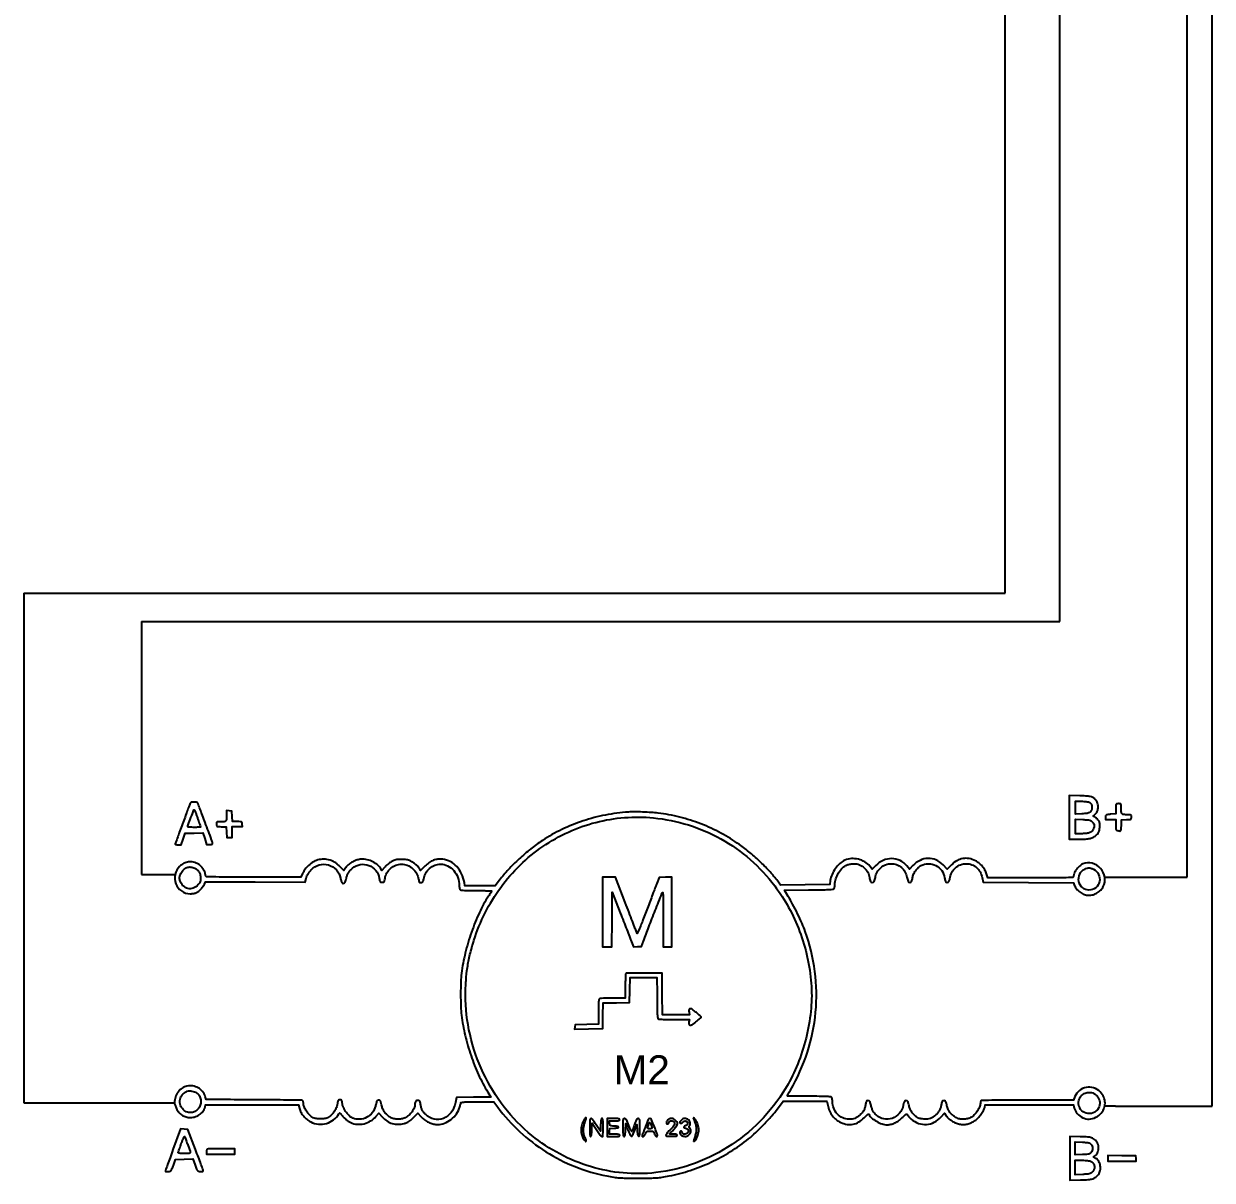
# Model space of a CAD drawing. Header units: millimetres. Extents: x 357084 to 357504, y 509210 to 509507.
# Drawn here: x 357251.7 to 357313.4, y 509368.6 to 509428.6 of the extents above; entities that cross this region are included whole.
import ezdxf

# ---------------------------------------------------------------- set-up
doc = ezdxf.new("R2010")
doc.units = ezdxf.units.MM
doc.styles.get("Standard").update_dxf_attribs({"font": 'arial.ttf'})

msp = doc.modelspace()

# ---------------------------------------------------------------- linework, layer by layer
at = {"color": 30}
for p, q in [((357305.522, 509397.574), (357305.522, 509456.008)), ((357302.679, 509399.051), (357302.679, 509450.326)), ((357312.128, 509384.297), (357312.128, 509443.973)), ((357313.433, 509372.42), (357313.433, 509437.696)), ((357251.708, 509399.051), (357251.708, 509372.59)), ((357251.708, 509399.051), (357302.679, 509399.051)), ((357257.828, 509397.574), (357257.828, 509384.442)), ((357257.828, 509397.574), (357305.522, 509397.574)), ((357257.828, 509384.442), (357259.568, 509384.442)), ((357307.852, 509384.297), (357312.128, 509384.297)), ((357251.708, 509372.59), (357259.538, 509372.59)), ((357308.403, 509372.42), (357313.433, 509372.42))]:
    msp.add_line(p, q, dxfattribs=at)
msp.add_line((357308.403, 509372.42), (357307.848, 509372.42))
for points in [[(357305.994, 509387.404), (357305.994, 509386.271), (357306.477, 509386.271, 0.012753), (357306.852, 509386.281, 0.045126), (357307.09, 509386.315, 0.066865), (357307.265, 509386.382, 0.060798), (357307.423, 509386.494, 0.027647), (357307.507, 509386.58, 0.082045), (357307.55, 509386.65, 0.0674), (357307.573, 509386.737, 0.014548), (357307.588, 509386.894, 0.012463), (357307.594, 509387.049, 0.060927), (357307.584, 509387.136, 0.082904), (357307.556, 509387.205, 0.034758), (357307.496, 509387.287, 0.023212), (357307.448, 509387.338, 0.022441), (357307.396, 509387.386, 0.023023), (357307.346, 509387.423, 0.072453), (357307.309, 509387.441, -0.065792), (357307.27, 509387.459, -0.347037), (357307.263, 509387.48, -0.118791), (357307.282, 509387.51, -0.008295), (357307.357, 509387.579, 0.131989), (357307.483, 509387.772, 0.113381), (357307.505, 509388.015, 0.107254), (357307.418, 509388.254, 0.107415), (357307.241, 509388.435, 0.076629), (357307.156, 509388.473, 0.036348), (357307.039, 509388.497, 0.021188), (357306.862, 509388.513, 0.004853), (357306.561, 509388.523), (357305.994, 509388.537)], [(357260.312, 509388.048, -0.008083), (357260.277, 509387.947, -0.00058), (357260.176, 509387.669, -0.000814), (357260.054, 509387.337, -0.000615), (357259.919, 509386.974, 0.001156), (357259.787, 509386.619, 0.001834), (357259.676, 509386.314, 0.000386), (357259.58, 509386.045, 0.086022), (357259.576, 509386.019, 0.309074), (357259.585, 509386.005, 0.037643), (357259.621, 509385.994, 0.034126), (357259.671, 509385.987, 0.021204), (357259.73, 509385.984), (357259.885, 509385.984), (357259.991, 509386.282), (357260.097, 509386.58), (357260.551, 509386.591), (357261.005, 509386.603), (357261.105, 509386.304), (357261.204, 509386.005), (357261.379, 509385.992, 0.129392), (357261.485, 509386.012, 0.349137), (357261.517, 509386.076, 0.036449), (357261.467, 509386.244, 0.000637), (357261.13, 509387.134, -0.000129), (357260.989, 509387.508, -0.000199), (357260.866, 509387.831, -0.00006), (357260.76, 509388.112, -0.006177), (357260.746, 509388.151, 0.199817), (357260.727, 509388.172, 0.048843), (357260.683, 509388.188, 0.039638), (357260.621, 509388.199, 0.02294), (357260.545, 509388.202, 0.018377), (357260.433, 509388.198, 0.12817), (357260.381, 509388.18, 0.14365), (357260.347, 509388.141, 0.025085)], [(357260.74, 509387.347, -0.00121), (357260.797, 509387.183, -0.001911), (357260.846, 509387.042, -0.000439), (357260.888, 509386.918, -0.081599), (357260.89, 509386.905, -0.39558), (357260.883, 509386.898, -0.002739), (357260.793, 509386.893, -0.00829), (357260.687, 509386.889, -0.00498), (357260.561, 509386.888, -0.008794), (357260.435, 509386.89, -0.014575), (357260.329, 509386.897, -0.008233), (357260.244, 509386.906, -0.377419), (357260.233, 509386.919, -0.087656), (357260.251, 509387.02, -0.003039), (357260.391, 509387.399, -0.00133), (357260.542, 509387.795, -0.568288), (357260.565, 509387.8, -0.083341), (357260.579, 509387.776, -0.00189), (357260.627, 509387.655, -0.004192), (357260.681, 509387.511, -0.00282)], [(357307.034, 509388.195, -0.04537), (357307.111, 509388.145, -0.105116), (357307.156, 509388.092, -0.09165), (357307.178, 509388.021, -0.029049), (357307.185, 509387.91, -0.092106), (357307.158, 509387.762, -0.165334), (357307.081, 509387.668, -0.103547), (357306.932, 509387.615, -0.024397), (357306.668, 509387.591), (357306.323, 509387.576), (357306.323, 509387.909), (357306.323, 509388.242), (357306.634, 509388.242, -0.013804), (357306.759, 509388.239, -0.015542), (357306.879, 509388.228, -0.014917), (357306.981, 509388.213, -0.077019)], [(357308.445, 509388.091, 0.160245), (357308.434, 509388.07, 0.011441), (357308.426, 509388.003, 0.015177), (357308.42, 509387.921, 0.010839), (357308.418, 509387.829), (357308.418, 509387.594), (357308.151, 509387.566, 0.007019), (357307.979, 509387.545, 0.093514), (357307.919, 509387.525, 0.210628), (357307.892, 509387.489, 0.058238), (357307.884, 509387.417), (357307.884, 509387.297), (357308.151, 509387.297), (357308.418, 509387.297), (357308.418, 509387.01, 0.006809), (357308.42, 509386.843, 0.060129), (357308.431, 509386.77, 0.173024), (357308.455, 509386.736, 0.155746), (357308.496, 509386.722, -0.025267), (357308.531, 509386.721, -0.016995), (357308.571, 509386.715, -0.017142), (357308.608, 509386.707, -0.032218), (357308.638, 509386.698, 0.260942), (357308.67, 509386.703, 0.164256), (357308.692, 509386.735, 0.049503), (357308.705, 509386.812, 0.006722), (357308.713, 509386.975), (357308.726, 509387.277), (357308.982, 509387.289, 0.006828), (357309.15, 509387.299, 0.101499), (357309.206, 509387.315, 0.225576), (357309.231, 509387.349, 0.051001), (357309.239, 509387.423, 0.039977), (357309.233, 509387.496, 0.221088), (357309.212, 509387.527, 0.125712), (357309.165, 509387.541, 0.0101), (357309.037, 509387.544, -0.019452), (357308.833, 509387.552, -0.170973), (357308.752, 509387.588, -0.183012), (357308.714, 509387.665, -0.022908), (357308.705, 509387.856, 0.006127), (357308.703, 509388.029, 0.098485), (357308.69, 509388.085, 0.238005), (357308.659, 509388.111, 0.054802), (357308.589, 509388.119, 0.021582), (357308.542, 509388.117, 0.025482), (357308.498, 509388.111, 0.025624), (357308.463, 509388.102, 0.12431)], [(357283.113, 509387.685, 0.030817), (357281.914, 509387.527, 0.031724), (357280.755, 509387.223, 0.03214), (357279.659, 509386.78, 0.033605), (357278.645, 509386.206, 0.022488), (357278.041, 509385.767, 0.018352), (357277.434, 509385.247, 0.018554), (357276.877, 509384.692, 0.025211), (357276.419, 509384.149), (357276.193, 509383.852), (357275.406, 509383.852), (357274.619, 509383.852), (357274.59, 509384.026, 0.068198), (357274.449, 509384.477, 0.078184), (357274.197, 509384.851, 0.083349), (357273.858, 509385.112, 0.092991), (357273.465, 509385.235, 0.058808), (357273.22, 509385.235, 0.063228), (357272.988, 509385.177, 0.05971), (357272.767, 509385.06, 0.044326), (357272.555, 509384.882), (357272.318, 509384.645), (357272.265, 509384.745, 0.070927), (357272.197, 509384.838, 0.026368), (357272.077, 509384.948, 0.025345), (357271.931, 509385.057, 0.026837), (357271.777, 509385.148, 0.04632), (357271.694, 509385.182, 0.031759), (357271.595, 509385.206, 0.02616), (357271.474, 509385.22, 0.01446), (357271.326, 509385.225, 0.013757), (357271.147, 509385.222, 0.045684), (357271.032, 509385.206, 0.050805), (357270.927, 509385.17, 0.020085), (357270.792, 509385.1, 0.026087), (357270.696, 509385.039, 0.018478), (357270.595, 509384.962, 0.018715), (357270.504, 509384.88, 0.03709), (357270.439, 509384.808), (357270.312, 509384.644), (357270.234, 509384.764, 0.084092), (357270.043, 509384.969, 0.060287), (357269.773, 509385.129, 0.059437), (357269.468, 509385.222, 0.075455), (357269.174, 509385.23, 0.057037), (357268.964, 509385.179, 0.042251), (357268.748, 509385.078, 0.043131), (357268.558, 509384.946, 0.073299), (357268.429, 509384.803), (357268.326, 509384.647), (357268.091, 509384.882, 0.015865), (357267.96, 509385.004, 0.038066), (357267.854, 509385.084, 0.043742), (357267.746, 509385.14, 0.028), (357267.613, 509385.187, 0.066054), (357267.291, 509385.236, 0.074013), (357266.979, 509385.196, 0.073519), (357266.691, 509385.066, 0.063966), (357266.438, 509384.853, 0.021101), (357266.366, 509384.769, 0.014984), (357266.293, 509384.668, 0.015164), (357266.229, 509384.568, 0.030826), (357266.186, 509384.485), (357266.106, 509384.304), (357263.642, 509384.304, -0.000843), (357262.381, 509384.306, -0.004332), (357261.681, 509384.314, -0.001811), (357261.201, 509384.326, -0.321431), (357261.163, 509384.355, -0.010856), (357261.155, 509384.382, -0.003386), (357261.145, 509384.422, -0.003382), (357261.134, 509384.467, -0.003728), (357261.124, 509384.511, 0.067145), (357261.079, 509384.636, 0.039994), (357260.995, 509384.769, 0.039718), (357260.889, 509384.89, 0.06055), (357260.779, 509384.973, 0.071612), (357260.524, 509385.077, 0.088825), (357260.269, 509385.094, 0.089608), (357260.026, 509385.021, 0.074298), (357259.805, 509384.864, 0.14689), (357259.568, 509384.442, 0.148041), (357259.603, 509383.961, 0.150354), (357259.897, 509383.585, 0.15226), (357260.351, 509383.442, 0.023464), (357260.443, 509383.446, 0.020577), (357260.538, 509383.458, 0.021087), (357260.622, 509383.477, 0.056362), (357260.68, 509383.499, 0.055222), (357260.798, 509383.579, 0.029428), (357260.925, 509383.7, 0.029379), (357261.034, 509383.833, 0.068076), (357261.096, 509383.946), (357261.139, 509384.061), (357263.734, 509384.055), (357266.33, 509384.05), (357266.377, 509384.236, -0.022631), (357266.416, 509384.363, -0.047786), (357266.459, 509384.457, -0.039257), (357266.525, 509384.551, -0.011065), (357266.641, 509384.687, -0.142671), (357267.048, 509384.94, -0.1394), (357267.531, 509384.938, -0.138447), (357267.943, 509384.682, -0.140113), (357268.158, 509384.249, 0.016953), (357268.176, 509384.169, 0.019405), (357268.198, 509384.095, 0.018908), (357268.221, 509384.033, 0.095827), (357268.242, 509384.003, 0.217738), (357268.303, 509383.98, 0.176008), (357268.367, 509384.009, 0.103732), (357268.423, 509384.092, 0.054854), (357268.458, 509384.212, -0.037938), (357268.499, 509384.377, -0.051841), (357268.562, 509384.517, -0.050417), (357268.654, 509384.644, -0.033366), (357268.783, 509384.769, -0.135837), (357269.186, 509384.958, -0.134878), (357269.63, 509384.913, -0.133811), (357269.991, 509384.648, -0.132838), (357270.169, 509384.234, 0.012989), (357270.189, 509384.114, 0.114658), (357270.211, 509384.066, 0.185988), (357270.248, 509384.043, 0.046178), (357270.319, 509384.037, 0.046983), (357270.391, 509384.043, 0.187794), (357270.428, 509384.066, 0.112745), (357270.45, 509384.116, 0.012329), (357270.471, 509384.24, -0.093887), (357270.568, 509384.523, -0.085928), (357270.764, 509384.762, -0.08569), (357271.029, 509384.921, -0.092631), (357271.326, 509384.977, -0.098092), (357271.626, 509384.917, -0.082757), (357271.901, 509384.746, -0.082014), (357272.108, 509384.493, -0.09358), (357272.211, 509384.198, 0.013423), (357272.231, 509384.088, 0.11515), (357272.252, 509384.043, 0.202584), (357272.285, 509384.024, 0.0567), (357272.346, 509384.024, 0.064418), (357272.403, 509384.038, 0.140958), (357272.439, 509384.066, 0.096675), (357272.463, 509384.115, 0.020899), (357272.482, 509384.208, -0.084313), (357272.588, 509384.511, -0.086937), (357272.787, 509384.758, -0.088589), (357273.055, 509384.92, -0.09196), (357273.359, 509384.976, -0.116456), (357273.722, 509384.89, -0.097189), (357274.036, 509384.647, -0.091423), (357274.25, 509384.288, -0.088782), (357274.324, 509383.873, 0.026515), (357274.327, 509383.805, 0.028977), (357274.338, 509383.739, 0.03018), (357274.354, 509383.685, 0.111155), (357274.373, 509383.655, 0.173186), (357274.424, 509383.631, 0.010247), (357274.597, 509383.617, 0.011136), (357274.844, 509383.608, 0.003482), (357275.215, 509383.605, -0.002264), (357275.519, 509383.604, -0.003775), (357275.775, 509383.6, -0.000574), (357276, 509383.594, -0.406488), (357276.008, 509383.586, -0.135465), (357276.004, 509383.573, -0.00173), (357275.958, 509383.497, -0.004893), (357275.904, 509383.409, -0.003171), (357275.84, 509383.309, 0.036469), (357275.377, 509382.472, 0.023889), (357274.964, 509381.45, 0.02339), (357274.639, 509380.36, 0.028548), (357274.442, 509379.313, 0.024343), (357274.407, 509378.875, 0.008059), (357274.397, 509378.229, 0.008094), (357274.408, 509377.582, 0.023553), (357274.444, 509377.137, 0.025707), (357274.635, 509376.081, 0.024526), (357274.936, 509375.033, 0.024958), (357275.33, 509374.039, 0.029454), (357275.804, 509373.145), (357275.961, 509372.887), (357275.074, 509372.876), (357274.187, 509372.865), (357274.134, 509372.604, -0.107151), (357273.909, 509372.093, -0.140409), (357273.51, 509371.781, -0.152479), (357273.031, 509371.742, -0.132698), (357272.585, 509371.976, -0.041513), (357272.482, 509372.089, -0.048193), (357272.405, 509372.211, -0.046414), (357272.351, 509372.35, -0.034283), (357272.317, 509372.512, 0.017679), (357272.299, 509372.614, 0.084936), (357272.277, 509372.668, 0.139401), (357272.244, 509372.699, 0.081375), (357272.192, 509372.715, 0.101828), (357272.119, 509372.71, 0.159741), (357272.066, 509372.675, 0.120829), (357272.035, 509372.608, 0.046483), (357272.024, 509372.504, -0.099555), (357271.986, 509372.319, -0.058053), (357271.874, 509372.121, -0.054714), (357271.709, 509371.942, -0.060804), (357271.514, 509371.81, -0.081273), (357271.323, 509371.748, -0.054472), (357271.094, 509371.738, -0.054617), (357270.868, 509371.779, -0.083446), (357270.69, 509371.865, -0.043122), (357270.543, 509371.99, -0.05154), (357270.429, 509372.132, -0.051155), (357270.346, 509372.295, -0.041499), (357270.291, 509372.483, 0.011089), (357270.26, 509372.617, 0.07474), (357270.233, 509372.68, 0.156265), (357270.198, 509372.711, 0.101423), (357270.146, 509372.721, 0.050454), (357270.108, 509372.718, 0.059359), (357270.074, 509372.706, 0.069259), (357270.048, 509372.69, 0.150033), (357270.036, 509372.67, 0.004738), (357270.028, 509372.639, 0.000636), (357270.012, 509372.573, 0.000734), (357269.993, 509372.496, 0.000618), (357269.974, 509372.413, -0.108621), (357269.812, 509372.077, -0.104576), (357269.522, 509371.835, -0.106269), (357269.163, 509371.733, -0.115689), (357268.805, 509371.792, -0.093199), (357268.605, 509371.924, -0.054883), (357268.421, 509372.145, -0.0548), (357268.289, 509372.402, -0.091505), (357268.245, 509372.64, 0.154961), (357268.227, 509372.697, 0.143115), (357268.178, 509372.736, 0.13596), (357268.114, 509372.744, 0.135685), (357268.055, 509372.717, 0.091001), (357268.034, 509372.691, 0.04289), (357268.015, 509372.651, 0.040605), (357268.003, 509372.605, 0.045352), (357267.999, 509372.559, -0.094688), (357267.968, 509372.398, -0.039669), (357267.87, 509372.198, -0.039453), (357267.736, 509372.009, -0.067763), (357267.595, 509371.88, -0.026295), (357267.485, 509371.812, -0.062281), (357267.396, 509371.777, -0.050462), (357267.291, 509371.761, -0.012643), (357267.116, 509371.756, -0.012643), (357266.941, 509371.761, -0.050462), (357266.835, 509371.777, -0.062281), (357266.746, 509371.812, -0.026295), (357266.637, 509371.88, -0.067807), (357266.495, 509372.01, -0.039829), (357266.361, 509372.199, -0.040091), (357266.264, 509372.399, -0.093841), (357266.233, 509372.562, 0.038193), (357266.229, 509372.608, 0.04174), (357266.219, 509372.651, 0.045816), (357266.204, 509372.686, 0.129344), (357266.186, 509372.705, 0.134278), (357266.145, 509372.717, 0.000334), (357265.536, 509372.728, 0.00208), (357264.848, 509372.738, 0.00129), (357264.04, 509372.744, -0.000103), (357263.208, 509372.748, -0.000134), (357262.447, 509372.752, -0.0001), (357261.808, 509372.756, -0.001224), (357261.564, 509372.758), (357261.187, 509372.762), (357261.138, 509372.912, 0.093227), (357260.995, 509373.171, 0.090655), (357260.766, 509373.363, 0.090493), (357260.483, 509373.463, 0.09247), (357260.186, 509373.455, 0.0975), (357259.934, 509373.347, 0.082167), (357259.725, 509373.146, 0.079565), (357259.586, 509372.881, 0.082555), (357259.538, 509372.59, 0.061753), (357259.545, 509372.54, 0.015494), (357259.568, 509372.461, 0.015585), (357259.6, 509372.371, 0.015128), (357259.638, 509372.282, 0.060276), (357259.752, 509372.099, 0.07247), (357259.901, 509371.961, 0.072051), (357260.083, 509371.87, 0.058672), (357260.298, 509371.826, 0.084976), (357260.566, 509371.85, 0.080363), (357260.818, 509371.961, 0.083584), (357261.013, 509372.141, 0.104267), (357261.121, 509372.362), (357261.149, 509372.475), (357263.562, 509372.475), (357265.976, 509372.475), (357266.026, 509372.296, 0.059872), (357266.11, 509372.092, 0.04698), (357266.247, 509371.894, 0.046282), (357266.421, 509371.723, 0.053322), (357266.616, 509371.595, 0.094544), (357267.015, 509371.479, 0.094023), (357267.43, 509371.517, 0.093956), (357267.803, 509371.704, 0.094248), (357268.08, 509372.015, -0.030068), (357268.107, 509372.054, -0.263045), (357268.125, 509372.061, -0.188084), (357268.145, 509372.05, -0.015436), (357268.184, 509372.003, 0.025464), (357268.299, 509371.865, 0.027293), (357268.425, 509371.743, 0.028682), (357268.557, 509371.642, 0.037036), (357268.689, 509371.565, 0.093456), (357269.019, 509371.476, 0.078684), (357269.381, 509371.504, 0.076975), (357269.724, 509371.645, 0.083005), (357269.998, 509371.88), (357270.147, 509372.059), (357270.325, 509371.861, 0.060595), (357270.572, 509371.646, 0.074902), (357270.847, 509371.514, 0.076304), (357271.144, 509371.471, 0.065996), (357271.457, 509371.514, 0.023919), (357271.602, 509371.563, 0.04814), (357271.711, 509371.617, 0.043), (357271.814, 509371.694, 0.015605), (357271.947, 509371.821), (357272.178, 509372.056), (357272.326, 509371.879, 0.056454), (357272.48, 509371.732, 0.041229), (357272.679, 509371.605, 0.040823), (357272.899, 509371.512, 0.05152), (357273.115, 509371.464, 0.104259), (357273.465, 509371.496, 0.074729), (357273.821, 509371.668, 0.071843), (357274.123, 509371.945, 0.081944), (357274.319, 509372.285, 0.007727), (357274.352, 509372.379, 0.009448), (357274.38, 509372.468, 0.008149), (357274.401, 509372.543, 0.06427), (357274.406, 509372.579, -0.364029), (357274.434, 509372.612, -0.02609), (357274.563, 509372.628, -0.015353), (357274.791, 509372.637, -0.002145), (357275.263, 509372.639), (357276.12, 509372.639), (357276.33, 509372.356, 0.046433), (357277.468, 509371.09, 0.045863), (357278.825, 509370.05, 0.045852), (357280.349, 509369.274, 0.046363), (357281.984, 509368.792, 0.009783), (357282.348, 509368.728, 0.021321), (357282.63, 509368.696, 0.014725), (357282.971, 509368.683, 0.002646), (357283.606, 509368.679, 0.002639), (357284.241, 509368.683, 0.014704), (357284.581, 509368.696, 0.021386), (357284.862, 509368.728, 0.009927), (357285.224, 509368.792, 0.030946), (357286.324, 509369.08, 0.029534), (357287.398, 509369.506, 0.029472), (357288.417, 509370.057, 0.030494), (357289.352, 509370.717, 0.020875), (357289.722, 509371.041, 0.011308), (357290.151, 509371.467, 0.011306), (357290.557, 509371.909, 0.022414), (357290.855, 509372.281), (357291.143, 509372.675), (357292.279, 509372.677), (357293.415, 509372.68), (357293.46, 509372.474, 0.047369), (357293.556, 509372.169, 0.061255), (357293.703, 509371.914, 0.064686), (357293.899, 509371.714, 0.06229), (357294.143, 509371.567, 0.065624), (357294.472, 509371.469, 0.089907), (357294.781, 509371.476, 0.087385), (357295.074, 509371.592, 0.058622), (357295.358, 509371.816, -0.006103), (357295.491, 509371.946, -0.051741), (357295.557, 509371.997, -0.206098), (357295.595, 509372.003, -0.256585), (357295.621, 509371.979, 0.141865), (357295.735, 509371.808, 0.044511), (357295.99, 509371.63, 0.044743), (357296.286, 509371.493, 0.085958), (357296.544, 509371.448, 0.058063), (357296.747, 509371.472, 0.051702), (357296.949, 509371.542, 0.048169), (357297.144, 509371.658, 0.038582), (357297.33, 509371.817, -0.006114), (357297.463, 509371.947, -0.05191), (357297.529, 509371.998, -0.206846), (357297.567, 509372.003, -0.255628), (357297.592, 509371.979, 0.087352), (357297.613, 509371.939, 0.016358), (357297.665, 509371.876, 0.01706), (357297.731, 509371.806, 0.014875), (357297.805, 509371.736, 0.096313), (357298.176, 509371.519, 0.104577), (357298.59, 509371.466, 0.102231), (357298.997, 509371.584, 0.088204), (357299.349, 509371.859), (357299.525, 509372.054), (357299.617, 509371.914, 0.067759), (357299.734, 509371.779, 0.040508), (357299.904, 509371.653, 0.039005), (357300.102, 509371.55, 0.045503), (357300.304, 509371.485, 0.053224), (357300.508, 509371.462, 0.056421), (357300.708, 509371.483, 0.053489), (357300.908, 509371.55, 0.040448), (357301.11, 509371.664, 0.054905), (357301.265, 509371.795, 0.030976), (357301.423, 509371.985, 0.030961), (357301.553, 509372.187, 0.073655), (357301.616, 509372.353), (357301.643, 509372.475), (357303.935, 509372.475), (357306.226, 509372.475), (357306.249, 509372.362, 0.041577), (357306.264, 509372.309, 0.017808), (357306.293, 509372.24, 0.017476), (357306.33, 509372.169, 0.022022), (357306.368, 509372.106, 0.106322), (357306.628, 509371.857, 0.116968), (357306.958, 509371.747, 0.115957), (357307.304, 509371.797, 0.103181), (357307.609, 509371.997, 0.090051), (357307.798, 509372.27, 0.106002), (357307.865, 509372.576, 0.10645), (357307.8, 509372.882, 0.091486), (357307.614, 509373.154, 0.116946), (357307.275, 509373.363, 0.125049), (357306.887, 509373.39, 0.126956), (357306.537, 509373.23, 0.122621), (357306.303, 509372.918), (357306.219, 509372.718), (357303.847, 509372.723, 0.001034), (357302.934, 509372.723, 0.00168), (357302.159, 509372.719, 0.000216), (357301.469, 509372.712, 0.136801), (357301.432, 509372.702, 0.13542), (357301.416, 509372.684, 0.043215), (357301.402, 509372.651, 0.039496), (357301.393, 509372.609, 0.035015), (357301.389, 509372.565, -0.102471), (357301.344, 509372.356, -0.053231), (357301.211, 509372.124, -0.052365), (357301.026, 509371.92, -0.081894), (357300.827, 509371.792, -0.043626), (357300.761, 509371.771, -0.018106), (357300.668, 509371.752, -0.017751), (357300.567, 509371.74, -0.021886), (357300.472, 509371.736, -0.024833), (357300.348, 509371.742, -0.052027), (357300.254, 509371.761, -0.050043), (357300.164, 509371.8, -0.021405), (357300.051, 509371.869, -0.042535), (357299.9, 509371.991, -0.057251), (357299.788, 509372.126, -0.054737), (357299.705, 509372.288, -0.034741), (357299.645, 509372.491, 0.013869), (357299.615, 509372.607, 0.082692), (357299.588, 509372.664, 0.154007), (357299.553, 509372.691, 0.088369), (357299.499, 509372.701, 0.073992), (357299.446, 509372.693, 0.159726), (357299.413, 509372.67, 0.099447), (357299.391, 509372.623, 0.019064), (357299.371, 509372.53, -0.040685), (357299.33, 509372.37, -0.033135), (357299.262, 509372.208, -0.034114), (357299.176, 509372.062, -0.058206), (357299.084, 509371.956, -0.042025), (357298.941, 509371.846, -0.061707), (357298.798, 509371.778, -0.059868), (357298.639, 509371.745, -0.036889), (357298.449, 509371.743, -0.017917), (357298.307, 509371.757, -0.048842), (357298.209, 509371.781, -0.056404), (357298.126, 509371.82, -0.030987), (357298.034, 509371.886, -0.040264), (357297.904, 509372.009, -0.048161), (357297.804, 509372.146, -0.046225), (357297.729, 509372.303, -0.032834), (357297.673, 509372.491, 0.014028), (357297.644, 509372.606, 0.080816), (357297.617, 509372.663, 0.15126), (357297.582, 509372.691, 0.092793), (357297.53, 509372.701, 0.098809), (357297.476, 509372.69, 0.158908), (357297.442, 509372.66, 0.076328), (357297.416, 509372.598, 0.011167), (357297.386, 509372.465, -0.123138), (357297.186, 509372.043, -0.135174), (357296.817, 509371.782, -0.139193), (357296.375, 509371.751, -0.133551), (357295.975, 509371.956, -0.04997), (357295.886, 509372.055, -0.04094), (357295.812, 509372.176, -0.036304), (357295.75, 509372.322, -0.024706), (357295.702, 509372.495, 0.014408), (357295.672, 509372.609, 0.084078), (357295.645, 509372.664, 0.153347), (357295.609, 509372.691, 0.086121), (357295.555, 509372.701, 0.075749), (357295.501, 509372.693, 0.171562), (357295.469, 509372.668, 0.096711), (357295.448, 509372.618, 0.015256), (357295.429, 509372.512, -0.036187), (357295.392, 509372.34, -0.051627), (357295.333, 509372.196, -0.051986), (357295.246, 509372.068, -0.037372), (357295.124, 509371.944, -0.029629), (357294.989, 509371.839, -0.060861), (357294.87, 509371.777, -0.060622), (357294.74, 509371.746, -0.029187), (357294.568, 509371.736, -0.107999), (357294.244, 509371.806, -0.097019), (357293.965, 509372.007, -0.094161), (357293.776, 509372.305, -0.094799), (357293.71, 509372.65, 0.025261), (357293.706, 509372.722, 0.028153), (357293.695, 509372.79, 0.029141), (357293.679, 509372.847, 0.11431), (357293.66, 509372.877, 0.181348), (357293.605, 509372.902, 0.006431), (357293.368, 509372.916, 0.008249), (357293.027, 509372.924, 0.002271), (357292.49, 509372.927, -0.001975), (357292.06, 509372.928, -0.003294), (357291.698, 509372.934, -0.000437), (357291.378, 509372.941, -0.407543), (357291.369, 509372.95, -0.121254), (357291.373, 509372.967, -0.002183), (357291.415, 509373.048, -0.0053), (357291.467, 509373.141, -0.003496), (357291.528, 509373.248, 0.053178), (357292.406, 509375.212, 0.055418), (357292.834, 509377.29, 0.055518), (357292.796, 509379.408, 0.053727), (357292.294, 509381.49, 0.017851), (357292.129, 509381.902, 0.009114), (357291.895, 509382.407, 0.009116), (357291.642, 509382.906, 0.017138), (357291.417, 509383.297), (357291.212, 509383.626), (357292.468, 509383.637, 0.002286), (357293.029, 509383.644, 0.006296), (357293.425, 509383.656, 0.003489), (357293.722, 509383.671, 0.160297), (357293.778, 509383.693, 0.12606), (357293.799, 509383.722, 0.034063), (357293.817, 509383.777, 0.032114), (357293.829, 509383.845, 0.027973), (357293.833, 509383.917, -0.081068), (357293.882, 509384.218, -0.058279), (357294.027, 509384.527, -0.059352), (357294.236, 509384.787, -0.095658), (357294.472, 509384.944, -0.040818), (357294.54, 509384.966, -0.017948), (357294.634, 509384.985, -0.017623), (357294.736, 509384.998, -0.022585), (357294.83, 509385.002, -0.095459), (357295.112, 509384.947, -0.088449), (357295.363, 509384.791, -0.088092), (357295.545, 509384.558, -0.093656), (357295.63, 509384.28, 0.071182), (357295.682, 509384.082, 0.306515), (357295.779, 509384.018, 0.292762), (357295.878, 509384.084, 0.068476), (357295.936, 509384.285, -0.091163), (357296.029, 509384.563, -0.087349), (357296.217, 509384.795, -0.087509), (357296.472, 509384.948, -0.091951), (357296.76, 509385.002, -0.087341), (357297.043, 509384.952, -0.090698), (357297.288, 509384.809, -0.088012), (357297.472, 509384.583, -0.076571), (357297.578, 509384.298, 0.050228), (357297.643, 509384.091, 0.272037), (357297.734, 509384.024, 0.336315), (357297.82, 509384.076, 0.060993), (357297.87, 509384.267, -0.065706), (357297.92, 509384.453, -0.050832), (357298.02, 509384.638, -0.051246), (357298.155, 509384.797, -0.070405), (357298.306, 509384.906, -0.122632), (357298.692, 509385.002, -0.120295), (357299.081, 509384.906, -0.119681), (357299.384, 509384.641, -0.120563), (357299.53, 509384.267, 0.068694), (357299.579, 509384.092, 0.260794), (357299.665, 509384.026, 0.316653), (357299.752, 509384.07, 0.082247), (357299.805, 509384.228, -0.078008), (357299.908, 509384.543, -0.09321), (357300.098, 509384.79, -0.095717), (357300.361, 509384.947, -0.087059), (357300.672, 509385.002, -0.091827), (357300.947, 509384.951, -0.089333), (357301.189, 509384.804, -0.08486), (357301.374, 509384.575, -0.072867), (357301.484, 509384.285), (357301.54, 509384.037), (357303.884, 509384.026), (357306.229, 509384.015), (357306.268, 509383.902, 0.08761), (357306.382, 509383.699, 0.065465), (357306.569, 509383.523, 0.065635), (357306.794, 509383.402, 0.089254), (357307.021, 509383.36, 0.07347), (357307.244, 509383.391, 0.063049), (357307.46, 509383.486, 0.063424), (357307.645, 509383.632, 0.076347), (357307.775, 509383.811, 0.159191), (357307.852, 509384.297, 0.144452), (357307.633, 509384.758, 0.146632), (357307.201, 509385.021, 0.164744), (357306.718, 509384.988, 0.075834), (357306.585, 509384.907, 0.03319), (357306.436, 509384.763, 0.032701), (357306.31, 509384.605, 0.098344), (357306.255, 509384.479, -0.003358), (357306.244, 509384.432, -0.00317), (357306.232, 509384.384, -0.00315), (357306.222, 509384.341, -0.011037), (357306.214, 509384.314, -0.320342), (357306.176, 509384.285, -0.002213), (357305.746, 509384.273, -0.004814), (357305.117, 509384.265, -0.000947), (357303.986, 509384.263), (357301.775, 509384.263), (357301.705, 509384.483, 0.055725), (357301.617, 509384.682, 0.043919), (357301.481, 509384.874, 0.044039), (357301.314, 509385.039, 0.057054), (357301.134, 509385.156, 0.071482), (357300.804, 509385.266, 0.087204), (357300.479, 509385.267, 0.086166), (357300.17, 509385.157, 0.067952), (357299.887, 509384.942), (357299.669, 509384.723), (357299.451, 509384.941, 0.091718), (357299.082, 509385.194, 0.110902), (357298.671, 509385.277, 0.109404), (357298.26, 509385.176, 0.087334), (357297.891, 509384.906), (357297.713, 509384.72), (357297.577, 509384.882, 0.104405), (357297.219, 509385.163, 0.111427), (357296.786, 509385.266, 0.109049), (357296.343, 509385.174, 0.09647), (357295.958, 509384.903), (357295.777, 509384.714), (357295.648, 509384.875, 0.090399), (357295.39, 509385.098, 0.075562), (357295.054, 509385.233, 0.075393), (357294.693, 509385.263, 0.08925), (357294.36, 509385.179, 0.07345), (357294.095, 509385.008, 0.055587), (357293.861, 509384.752, 0.054918), (357293.686, 509384.446, 0.066996), (357293.596, 509384.13), (357293.565, 509383.913), (357292.291, 509383.903), (357291.017, 509383.892), (357290.865, 509384.095, 0.02463), (357290.468, 509384.576, 0.017105), (357289.975, 509385.08, 0.016686), (357289.431, 509385.566, 0.019045), (357288.879, 509385.993, 0.03221), (357287.92, 509386.588, 0.030502), (357286.875, 509387.067, 0.030393), (357285.775, 509387.417, 0.031415), (357284.653, 509387.627, 0.014354), (357284.306, 509387.659, 0.006538), (357283.85, 509387.682, 0.006301), (357283.406, 509387.694, 0.020676)], [(357262.245, 509387.49, -0.022481), (357262.237, 509387.298, -0.182384), (357262.199, 509387.219, -0.171969), (357262.118, 509387.183, -0.01952), (357261.913, 509387.175, 0.0101), (357261.785, 509387.173, 0.125712), (357261.739, 509387.159, 0.221088), (357261.717, 509387.127, 0.039977), (357261.711, 509387.054, 0.051001), (357261.719, 509386.981, 0.225576), (357261.744, 509386.947, 0.101499), (357261.801, 509386.931, 0.006828), (357261.968, 509386.921), (357262.225, 509386.908), (357262.237, 509386.631), (357262.249, 509386.354), (357262.391, 509386.354), (357262.533, 509386.354), (357262.533, 509386.641), (357262.533, 509386.929), (357262.802, 509386.929), (357263.072, 509386.929), (357263.059, 509387.057, 0.041659), (357263.044, 509387.136, 0.214583), (357263.017, 509387.17, 0.108261), (357262.962, 509387.183, 0.007361), (357262.8, 509387.186), (357262.553, 509387.185), (357262.533, 509387.457), (357262.512, 509387.73), (357262.379, 509387.743), (357262.245, 509387.755)], [(357284.41, 509387.381, -0.051291), (357286.227, 509387.013, -0.052163), (357287.919, 509386.285, -0.051963), (357289.43, 509385.218, -0.050148), (357290.709, 509383.852, -0.038257), (357291.434, 509382.734, -0.035112), (357292.004, 509381.486, -0.034704), (357292.4, 509380.156, -0.035283), (357292.606, 509378.791, -0.04242), (357292.598, 509377.495, -0.033823), (357292.377, 509376.114, -0.033567), (357291.969, 509374.763, -0.039744), (357291.402, 509373.556, -0.057366), (357290.123, 509371.816, -0.058368), (357288.49, 509370.424, -0.058817), (357286.591, 509369.455, -0.059954), (357284.53, 509368.963, -0.05204), (357282.839, 509368.945, -0.049511), (357281.151, 509369.274, -0.049079), (357279.546, 509369.932, -0.049265), (357278.103, 509370.889, -0.056906), (357276.664, 509372.365, -0.054441), (357275.57, 509374.147, -0.05433), (357274.885, 509376.128, -0.056198), (357274.652, 509378.187, -0.016189), (357274.677, 509378.939, -0.021927), (357274.75, 509379.614, -0.021852), (357274.883, 509380.282, -0.015909), (357275.086, 509381.011, -0.08209), (357276.48, 509383.773, -0.085292), (357278.673, 509385.898, -0.086581), (357281.42, 509387.147, -0.088025)], [(357307.21, 509387.162, -0.052955), (357307.276, 509387.065, -0.100583), (357307.304, 509386.976, -0.097115), (357307.294, 509386.88, -0.046915), (357307.248, 509386.766, -0.108813), (357307.168, 509386.67, -0.084781), (357307.048, 509386.605, -0.05838), (357306.874, 509386.569, -0.022111), (357306.625, 509386.558), (357306.323, 509386.558), (357306.323, 509386.932), (357306.323, 509387.305), (357306.717, 509387.291, -0.005885), (357306.959, 509387.279, -0.049345), (357307.068, 509387.262, -0.097057), (357307.139, 509387.228, -0.054245)], [(357260.589, 509384.772, -0.077009), (357260.715, 509384.686, -0.073291), (357260.812, 509384.564, -0.070226), (357260.873, 509384.415, -0.061883), (357260.893, 509384.249, -0.029359), (357260.887, 509384.146, -0.06171), (357260.868, 509384.069, -0.061048), (357260.831, 509383.998, -0.028185), (357260.766, 509383.915, -0.117207), (357260.51, 509383.733, -0.155925), (357260.226, 509383.712, -0.152244), (357259.978, 509383.86, -0.110499), (357259.82, 509384.142, -0.031829), (357259.798, 509384.235, -0.077144), (357259.798, 509384.305, -0.063069), (357259.818, 509384.38, -0.016055), (357259.871, 509384.496, -0.077087), (357260.006, 509384.687, -0.109447), (357260.178, 509384.801, -0.114065), (357260.377, 509384.829, -0.089102)], [(357307.267, 509384.713, -0.163618), (357307.532, 509384.442, -0.168015), (357307.576, 509384.07, -0.171883), (357307.38, 509383.755, -0.170217), (357307.03, 509383.633, -0.179017), (357306.69, 509383.758, -0.167878), (357306.503, 509384.079, -0.161439), (357306.55, 509384.456, -0.167005), (357306.812, 509384.725, -0.034123), (357306.937, 509384.777, -0.089047), (357307.033, 509384.792, -0.083776), (357307.132, 509384.772, -0.027836)], [(357281.758, 509382.496), (357281.758, 509380.689), (357282.004, 509380.689), (357282.25, 509380.689), (357282.26, 509382.107), (357282.271, 509383.525), (357282.691, 509382.446, -0.000254), (357282.861, 509382.008, -0.000281), (357283.025, 509381.584, -0.000261), (357283.165, 509381.221, -0.00144), (357283.239, 509381.026), (357283.368, 509380.685), (357283.578, 509380.698), (357283.787, 509380.71), (357283.887, 509380.977, -0.002533), (357284.169, 509381.717, -0.001648), (357284.502, 509382.569, -0.00021), (357284.849, 509383.447, -0.095736), (357284.882, 509383.499, -0.607313), (357284.896, 509383.495, -0.023947), (357284.907, 509383.428, -0.019631), (357284.913, 509383.325, -0.00898), (357284.914, 509383.191, 0.002286), (357284.913, 509382.994, 0.000424), (357284.913, 509382.63, 0.000454), (357284.914, 509382.206, 0.000415), (357284.916, 509381.767), (357284.92, 509380.689), (357285.146, 509380.689), (357285.372, 509380.689), (357285.372, 509382.498), (357285.372, 509384.307), (357285.038, 509384.295), (357284.704, 509384.283), (357284.586, 509383.975, 0.000977), (357284.519, 509383.802, 0.000202), (357284.403, 509383.498, 0.000212), (357284.269, 509383.145, 0.0002), (357284.132, 509382.784, -0.001095), (357283.996, 509382.426, -0.001223), (357283.863, 509382.082, -0.001125), (357283.749, 509381.79, -0.006477), (357283.686, 509381.636), (357283.573, 509381.371), (357283.511, 509381.519, -0.006711), (357283.469, 509381.624, -0.000263), (357283.319, 509382.011, -0.000467), (357283.143, 509382.47, -0.000329), (357282.946, 509382.986), (357282.443, 509384.304), (357282.1, 509384.304), (357281.758, 509384.304)], [(357282.977, 509379.307, 0.185383), (357282.966, 509379.282, 0.002363), (357282.957, 509379.102, 0.006509), (357282.951, 509378.893, 0.004175), (357282.949, 509378.649), (357282.949, 509378.02), (357282.276, 509378.02, 0.002867), (357281.9, 509378.017, 0.020331), (357281.719, 509378.008, 0.041429), (357281.617, 509377.99, 0.241008), (357281.577, 509377.955, 0.079487), (357281.567, 509377.908, 0.003074), (357281.56, 509377.729, 0.005419), (357281.554, 509377.517, 0.003789), (357281.552, 509377.278), (357281.552, 509376.666), (357280.947, 509376.655), (357280.341, 509376.644), (357280.328, 509376.53), (357280.315, 509376.416), (357281.047, 509376.427), (357281.778, 509376.438), (357281.79, 509377.105), (357281.801, 509377.771), (357282.488, 509377.782), (357283.175, 509377.794), (357283.186, 509378.441), (357283.197, 509379.087), (357283.895, 509379.087), (357284.592, 509379.087), (357284.6, 509378.256, -0.000052), (357284.604, 509377.922, -0.000063), (357284.607, 509377.608, -0.000054), (357284.61, 509377.343, -0.000413), (357284.611, 509377.219, 0.014601), (357284.614, 509377.136, 0.017154), (357284.622, 509377.059, 0.016229), (357284.633, 509376.994, 0.09389), (357284.646, 509376.962, 0.225244), (357284.688, 509376.936, 0.012197), (357284.849, 509376.922, 0.012231), (357285.09, 509376.913, 0.003122), (357285.481, 509376.911), (357286.282, 509376.911), (357286.257, 509376.794, 0.038701), (357286.249, 509376.741, 0.063139), (357286.252, 509376.695, 0.07608), (357286.265, 509376.658, 0.096194), (357286.288, 509376.63, 0.202617), (357286.331, 509376.617, 0.085684), (357286.389, 509376.634, 0.041314), (357286.476, 509376.684, 0.008501), (357286.619, 509376.789, 0.007798), (357286.723, 509376.871, 0.011799), (357286.812, 509376.945, 0.006623), (357286.883, 509377.01, 0.207385), (357286.892, 509377.031, 0.208732), (357286.877, 509377.065, 0.005688), (357286.757, 509377.173, 0.010885), (357286.61, 509377.299, 0.007197), (357286.435, 509377.436, 0.106283), (357286.356, 509377.473, 0.229076), (357286.292, 509377.459, 0.193842), (357286.256, 509377.396, 0.079838), (357286.259, 509377.296), (357286.285, 509377.157), (357285.583, 509377.157), (357284.881, 509377.157), (357284.87, 509378.235), (357284.859, 509379.313), (357283.932, 509379.324, 0.002873), (357283.575, 509379.327, 0.004579), (357283.269, 509379.324, 0.001171), (357283.003, 509379.319, 0.193044)], [(357260.581, 509373.157, -0.100948), (357260.761, 509373.035, -0.104614), (357260.876, 509372.852, -0.102047), (357260.91, 509372.635, -0.09159), (357260.857, 509372.414, -0.117222), (357260.698, 509372.205, -0.121694), (357260.464, 509372.093, -0.123967), (357260.209, 509372.104, -0.124441), (357259.99, 509372.235, -0.109161), (357259.848, 509372.456, -0.11452), (357259.817, 509372.713, -0.116051), (357259.901, 509372.954, -0.114366), (357260.085, 509373.134, -0.056673), (357260.202, 509373.188, -0.068723), (357260.32, 509373.21, -0.065424), (357260.445, 509373.2, -0.045305)], [(357307.326, 509373.049, -0.07282), (357307.431, 509372.961, -0.057414), (357307.517, 509372.839, -0.056821), (357307.573, 509372.7, -0.067605), (357307.592, 509372.559, -0.177291), (357307.471, 509372.229, -0.162687), (357307.162, 509372.041, -0.163091), (357306.802, 509372.077, -0.178068), (357306.552, 509372.322, -0.044927), (357306.503, 509372.455, -0.065965), (357306.487, 509372.578, -0.065965), (357306.503, 509372.7, -0.044927), (357306.552, 509372.833, -0.110578), (357306.687, 509373.006, -0.104074), (357306.887, 509373.11, -0.102638), (357307.114, 509373.126, -0.104595)], [(357280.75, 509371.602, 0.061701), (357280.671, 509371.358, 0.063623), (357280.656, 509371.105, 0.066744), (357280.703, 509370.868, 0.081852), (357280.811, 509370.668, 0.03886), (357280.881, 509370.59, 0.541848), (357280.912, 509370.598, 0.17549), (357280.912, 509370.659, 0.018215), (357280.856, 509370.795, -0.063474), (357280.792, 509371.002, -0.058768), (357280.78, 509371.224, -0.051198), (357280.821, 509371.47, -0.031708), (357280.915, 509371.746, 0.045235), (357280.925, 509371.776, 0.113405), (357280.924, 509371.798, 0.18119), (357280.915, 509371.812, 0.155008), (357280.898, 509371.818, 0.224267), (357280.874, 509371.807, 0.021907), (357280.835, 509371.754, 0.024394), (357280.792, 509371.685, 0.01686)], [(357281.101, 509371.301, 0.004776), (357281.103, 509371.065, 0.02309), (357281.112, 509370.931, 0.042185), (357281.127, 509370.856, 0.425864), (357281.152, 509370.842, 0.242481), (357281.176, 509370.866, 0.030796), (357281.194, 509370.94, 0.025459), (357281.207, 509371.047, 0.009799), (357281.215, 509371.197), (357281.227, 509371.536), (357281.436, 509371.215, 0.005885), (357281.569, 509371.016, 0.028659), (357281.652, 509370.909, 0.053425), (357281.714, 509370.851, 0.156663), (357281.768, 509370.833, 0.396387), (357281.781, 509370.844, 0.004112), (357281.79, 509370.971, 0.010189), (357281.797, 509371.123, 0.006114), (357281.799, 509371.304, 0.004434), (357281.797, 509371.556, 0.027134), (357281.787, 509371.686, 0.059448), (357281.77, 509371.755, 0.311266), (357281.739, 509371.777, 0.269065), (357281.709, 509371.759, 0.07705), (357281.689, 509371.707, 0.036514), (357281.676, 509371.612, 0.007543), (357281.667, 509371.443), (357281.655, 509371.108), (357281.438, 509371.443, 0.009751), (357281.232, 509371.746, 0.351657), (357281.156, 509371.767, 0.293308), (357281.107, 509371.696, 0.007985)], [(357282.004, 509371.304), (357282.004, 509370.832), (357282.333, 509370.832, 0.006994), (357282.505, 509370.834, 0.039364), (357282.596, 509370.844, 0.093584), (357282.644, 509370.863, 0.258593), (357282.661, 509370.894, 0.233197), (357282.647, 509370.924, 0.107816), (357282.606, 509370.943, 0.046937), (357282.53, 509370.953, 0.009293), (357282.392, 509370.955), (357282.123, 509370.955), (357282.135, 509371.109), (357282.148, 509371.263), (357282.384, 509371.276, 0.012523), (357282.583, 509371.291, 0.384587), (357282.613, 509371.325, 0.384587), (357282.583, 509371.359, 0.012523), (357282.384, 509371.374, -0.008706), (357282.231, 509371.385, -0.111137), (357282.177, 509371.402, -0.199512), (357282.15, 509371.438, -0.039346), (357282.135, 509371.52), (357282.122, 509371.653), (357282.392, 509371.653, 0.009287), (357282.53, 509371.656, 0.046918), (357282.606, 509371.666, 0.107786), (357282.647, 509371.685, 0.233255), (357282.661, 509371.715, 0.258593), (357282.644, 509371.746, 0.093584), (357282.596, 509371.765, 0.039364), (357282.505, 509371.774, 0.006994), (357282.333, 509371.777), (357282.004, 509371.777)], [(357282.826, 509371.307, 0.0044), (357282.828, 509371.054, 0.02698), (357282.837, 509370.924, 0.059026), (357282.855, 509370.853, 0.311934), (357282.886, 509370.832, 0.270719), (357282.916, 509370.85, 0.076208), (357282.936, 509370.902, 0.036079), (357282.949, 509370.999, 0.007395), (357282.958, 509371.171), (357282.969, 509371.51), (357283.027, 509371.345, 0.008805), (357283.115, 509371.108, 0.029042), (357283.185, 509370.956, 0.043732), (357283.242, 509370.867, 0.329722), (357283.288, 509370.854, 0.171894), (357283.314, 509370.877, 0.015546), (357283.356, 509370.955, 0.018752), (357283.401, 509371.054, 0.013557), (357283.444, 509371.168), (357283.544, 509371.46), (357283.565, 509371.156, 0.0089), (357283.578, 509371.004, 0.040282), (357283.594, 509370.917, 0.083299), (357283.616, 509370.869, 0.248486), (357283.647, 509370.853, 0.298365), (357283.679, 509370.873, 0.06897), (357283.697, 509370.938, 0.029335), (357283.707, 509371.061, 0.004556), (357283.709, 509371.304, 0.003591), (357283.707, 509371.581, 0.040478), (357283.696, 509371.69, 0.132036), (357283.672, 509371.743, 0.183814), (357283.626, 509371.768, 0.170117), (357283.579, 509371.759, 0.11254), (357283.538, 509371.72, 0.049983), (357283.495, 509371.639, 0.008769), (357283.431, 509371.477, 0.004802), (357283.388, 509371.358, 0.006564), (357283.352, 509371.249, 0.004445), (357283.323, 509371.158, 0.073329), (357283.319, 509371.126, -0.31893), (357283.299, 509371.098, -0.346002), (357283.267, 509371.109, -0.043997), (357283.209, 509371.22, -0.009926), (357283.13, 509371.418, 0.009216), (357283.062, 509371.59, 0.038703), (357283.011, 509371.689, 0.070364), (357282.965, 509371.745, 0.149292), (357282.914, 509371.769, 0.186204), (357282.865, 509371.758, 0.200458), (357282.838, 509371.717, 0.044794), (357282.827, 509371.615, 0.002694)], [(357283.996, 509371.356, 0.000252), (357283.934, 509371.191, 0.000353), (357283.88, 509371.043, 0.000207), (357283.833, 509370.919, 0.00479), (357283.821, 509370.883, 0.126406), (357283.819, 509370.864, 0.145975), (357283.827, 509370.847, 0.125411), (357283.844, 509370.836, 0.081412), (357283.868, 509370.832, 0.164263), (357283.897, 509370.842, 0.05049), (357283.932, 509370.874, 0.044418), (357283.966, 509370.921, 0.036125), (357283.994, 509370.976, -0.029362), (357284.034, 509371.059, -0.129621), (357284.072, 509371.098, -0.1151), (357284.126, 509371.115, -0.020906), (357284.232, 509371.12, -0.019788), (357284.34, 509371.115, -0.120122), (357284.392, 509371.098, -0.138209), (357284.427, 509371.06, -0.02929), (357284.463, 509370.976, 0.033918), (357284.487, 509370.921, 0.043687), (357284.517, 509370.874, 0.05004), (357284.548, 509370.842, 0.18031), (357284.574, 509370.832, 0.271525), (357284.613, 509370.855, 0.183572), (357284.621, 509370.907, 0.037394), (357284.586, 509371.025, 0.002666), (357284.462, 509371.343, 0.010585), (357284.307, 509371.712, 0.28915), (357284.223, 509371.769, 0.307405), (357284.14, 509371.716, 0.011493)], [(357285.176, 509371.713, 0.096043), (357285.117, 509371.651, 0.106356), (357285.087, 509371.575, 0.167256), (357285.098, 509371.515, 0.271614), (357285.141, 509371.489, 0.129214), (357285.165, 509371.495, 0.073972), (357285.188, 509371.513, 0.065681), (357285.207, 509371.54, 0.060903), (357285.22, 509371.571, -0.195679), (357285.263, 509371.629, -0.126635), (357285.345, 509371.654, -0.119344), (357285.432, 509371.636, -0.166215), (357285.488, 509371.582, -0.118519), (357285.508, 509371.502, -0.126973), (357285.488, 509371.424, -0.06315), (357285.418, 509371.327, -0.011524), (357285.262, 509371.169, 0.014102), (357285.177, 509371.082, 0.020854), (357285.109, 509371.001, 0.01689), (357285.059, 509370.932, 0.233045), (357285.055, 509370.902, 0.305191), (357285.112, 509370.858, 0.016534), (357285.352, 509370.851, 0.016547), (357285.592, 509370.859, 0.303943), (357285.649, 509370.904, 0.294652), (357285.643, 509370.927, 0.121667), (357285.614, 509370.943, 0.052198), (357285.555, 509370.953, 0.013271), (357285.458, 509370.955, -0.009793), (357285.378, 509370.957, -0.016208), (357285.31, 509370.962, -0.010082), (357285.256, 509370.968, -0.372547), (357285.249, 509370.977, -0.188268), (357285.254, 509370.99, -0.00688), (357285.292, 509371.03, -0.011727), (357285.339, 509371.076, -0.00787), (357285.395, 509371.127, 0.034162), (357285.494, 509371.227, 0.033122), (357285.58, 509371.341, 0.034487), (357285.642, 509371.45, 0.11129), (357285.66, 509371.53, 0.178435), (357285.635, 509371.598, 0.042924), (357285.548, 509371.684, 0.043867), (357285.445, 509371.755, 0.130113), (357285.363, 509371.777, 0.05309), (357285.319, 509371.772, 0.029457), (357285.268, 509371.758, 0.029049), (357285.218, 509371.737, 0.041246)], [(357285.865, 509371.695, 0.022886), (357285.834, 509371.66, 0.026473), (357285.807, 509371.624, 0.026952), (357285.788, 509371.592, 0.120635), (357285.783, 509371.571, 0.270251), (357285.801, 509371.54, 0.163919), (357285.844, 509371.532, 0.102106), (357285.9, 509371.552, 0.084243), (357285.949, 509371.594, -0.134807), (357286.013, 509371.639, -0.141631), (357286.09, 509371.643, -0.149863), (357286.154, 509371.607, -0.154712), (357286.186, 509371.541, -0.069112), (357286.186, 509371.495, -0.11911), (357286.173, 509371.46, -0.104667), (357286.143, 509371.432, -0.04533), (357286.094, 509371.408, 0.048046), (357286.018, 509371.371, 0.224869), (357285.992, 509371.331, 0.324309), (357286.01, 509371.297, 0.074979), (357286.076, 509371.276, -0.157259), (357286.189, 509371.221, -0.222051), (357286.228, 509371.117, -0.205303), (357286.175, 509371.014, -0.142895), (357286.053, 509370.963, -0.039583), (357285.997, 509370.96, -0.113467), (357285.96, 509370.97, -0.136994), (357285.936, 509370.994, -0.06974), (357285.919, 509371.034, 0.111736), (357285.888, 509371.094, 0.205508), (357285.84, 509371.117, 0.265883), (357285.8, 509371.097, 0.148704), (357285.783, 509371.042, 0.112294), (357285.798, 509370.976, 0.107103), (357285.841, 509370.921, 0.082982), (357285.912, 509370.879, 0.042061), (357286.013, 509370.85, 0.166622), (357286.179, 509370.872, 0.134452), (357286.314, 509370.993, 0.152287), (357286.359, 509371.153, 0.214904), (357286.295, 509371.285, -0.046596), (357286.268, 509371.312, -0.120521), (357286.257, 509371.336, -0.155155), (357286.259, 509371.358, -0.095726), (357286.274, 509371.381, 0.148041), (357286.312, 509371.452, 0.085818), (357286.315, 509371.55, 0.082945), (357286.284, 509371.646, 0.121551), (357286.226, 509371.713, 0.072393), (357286.131, 509371.76, 0.093372), (357286.036, 509371.773, 0.097622), (357285.945, 509371.751, 0.086637)], [(357286.482, 509371.793, 0.081797), (357286.486, 509371.768, 0.01382), (357286.502, 509371.721, 0.014786), (357286.523, 509371.667, 0.012669), (357286.549, 509371.611, -0.057192), (357286.611, 509371.441, -0.051702), (357286.636, 509371.255, -0.048588), (357286.622, 509371.058, -0.039901), (357286.57, 509370.853, 0.006105), (357286.539, 509370.758, 0.009676), (357286.516, 509370.675, 0.004094), (357286.497, 509370.605, 0.263887), (357286.501, 509370.594, 0.433368), (357286.536, 509370.595, 0.027735), (357286.607, 509370.686, 0.032362), (357286.677, 509370.8, 0.047294), (357286.721, 509370.91, 0.030454), (357286.754, 509371.051, 0.040519), (357286.766, 509371.182, 0.040221), (357286.756, 509371.314, 0.029364), (357286.725, 509371.458, 0.058521), (357286.676, 509371.579, 0.030735), (357286.589, 509371.716, 0.045009), (357286.511, 509371.805, 0.649914)], [(357259.458, 509370.156, 0.001012), (357259.305, 509369.739, 0.001621), (357259.177, 509369.383, 0.000283), (357259.064, 509369.068, 0.093182), (357259.06, 509369.042, 0.326709), (357259.07, 509369.03, 0.036634), (357259.106, 509369.022, 0.033302), (357259.156, 509369.019, 0.020287), (357259.215, 509369.022, 0.046266), (357259.311, 509369.039, 0.156124), (357259.363, 509369.073, 0.080321), (357259.405, 509369.144, 0.006925), (357259.477, 509369.342), (357259.584, 509369.651), (357260.034, 509369.662), (357260.484, 509369.674), (357260.605, 509369.354, 0.006618), (357260.685, 509369.149, 0.075967), (357260.729, 509369.075, 0.151735), (357260.784, 509369.039, 0.049007), (357260.879, 509369.022, 0.02082), (357260.949, 509369.019, 0.065558), (357260.995, 509369.025, 0.123501), (357261.022, 509369.04, 0.212065), (357261.032, 509369.063, 0.082881), (357261.024, 509369.103, 0.000666), (357260.912, 509369.408, 0.002391), (357260.782, 509369.759, 0.001533), (357260.627, 509370.164), (357260.223, 509371.211), (357260.04, 509371.223), (357259.857, 509371.236)], [(357284.296, 509371.435, -0.010158), (357284.338, 509371.311, -0.175054), (357284.336, 509371.269, -0.277126), (357284.308, 509371.247, -0.025651), (357284.218, 509371.243, -0.021099), (357284.154, 509371.245, -0.121514), (357284.122, 509371.256, -0.244536), (357284.11, 509371.276, -0.102814), (357284.115, 509371.308, 0.012494), (357284.127, 509371.34, 0.005362), (357284.14, 509371.383, 0.005302), (357284.154, 509371.43, 0.006968), (357284.165, 509371.472, -0.04026), (357284.192, 509371.551, -0.377331), (357284.221, 509371.565, -0.218873), (357284.254, 509371.537, -0.020655)], [(357260.088, 509370.81, 0.074255), (357260.093, 509370.776, 0.005013), (357260.123, 509370.683, 0.007109), (357260.161, 509370.572, 0.005265), (357260.206, 509370.45, -0.003059), (357260.347, 509370.075, -0.168826), (357260.349, 509370, -0.313279), (357260.3, 509369.964, -0.010302), (357260.045, 509369.959, -0.007097), (357259.881, 509369.961, -0.033124), (357259.787, 509369.97, -0.075319), (357259.739, 509369.986, -0.384599), (357259.729, 509370.01, 0.005248), (357259.742, 509370.045, 0.000254), (357259.783, 509370.164, 0.000414), (357259.833, 509370.304, 0.000298), (357259.887, 509370.461, -0.008307), (357259.973, 509370.695, -0.038763), (357260.035, 509370.825, -0.343101), (357260.067, 509370.838, -0.336056)], [(357306.033, 509369.707), (357306.033, 509368.57), (357306.598, 509368.584, 0.01255), (357306.997, 509368.604, 0.056425), (357307.227, 509368.647, 0.090411), (357307.384, 509368.73, 0.067308), (357307.522, 509368.87, 0.111136), (357307.615, 509369.079, 0.090191), (357307.619, 509369.324, 0.092705), (357307.538, 509369.55, 0.127039), (357307.386, 509369.702), (357307.262, 509369.775), (357307.365, 509369.856, 0.143453), (357307.499, 509370.044, 0.110709), (357307.528, 509370.295, 0.106056), (357307.446, 509370.543, 0.121888), (357307.273, 509370.722, 0.050384), (357307.168, 509370.773, 0.05014), (357307.055, 509370.802, 0.027336), (357306.89, 509370.819, 0.004741), (357306.577, 509370.83), (357306.033, 509370.844)], [(357307.146, 509370.431, -0.084553), (357307.201, 509370.332, -0.085982), (357307.221, 509370.22, -0.085982), (357307.201, 509370.109, -0.084553), (357307.146, 509370.009, -0.075862), (357307.087, 509369.956, -0.08668), (357307.018, 509369.926, -0.044043), (357306.911, 509369.909, -0.006771), (357306.694, 509369.898), (357306.32, 509369.884), (357306.32, 509370.22), (357306.32, 509370.557), (357306.694, 509370.543, -0.006771), (357306.911, 509370.531, -0.044043), (357307.018, 509370.515, -0.08668), (357307.087, 509370.484, -0.075862)], [(357261.224, 509370.178, 0.12431), (357261.214, 509370.16, 0.025624), (357261.205, 509370.124, 0.025482), (357261.199, 509370.08, 0.021582), (357261.197, 509370.034), (357261.197, 509369.917), (357261.936, 509369.917), (357262.676, 509369.917), (357262.676, 509370.061), (357262.676, 509370.205), (357261.964, 509370.205, 0.003596), (357261.689, 509370.203, 0.005659), (357261.453, 509370.197, 0.001798), (357261.25, 509370.189, 0.187447)], [(357307.139, 509369.544, -0.127943), (357307.256, 509369.439, -0.118454), (357307.311, 509369.287, -0.115637), (357307.292, 509369.123, -0.117797), (357307.202, 509368.987, -0.062188), (357307.13, 509368.934, -0.069369), (357307.049, 509368.903, -0.039046), (357306.93, 509368.885, -0.007228), (357306.709, 509368.872), (357306.32, 509368.855), (357306.32, 509369.23), (357306.32, 509369.604), (357306.672, 509369.604, -0.011907), (357306.83, 509369.6, -0.020064), (357306.962, 509369.589, -0.023737), (357307.068, 509369.57, -0.063697)]]:
    msp.add_lwpolyline(points, format="xyb", close=True)
msp.add_lwpolyline([(357308.004, 509369.708), (357308.004, 509369.563), (357308.746, 509369.563), (357309.488, 509369.563), (357309.475, 509369.697), (357309.462, 509369.83), (357308.733, 509369.841), (357308.004, 509369.853)], close=True)

# ---------------------------------------------------------------- texts
at = {"insert": (357278.859, 509380.055), "char_height": 1.5, "attachment_point": 1}
msp.add_mtext_dynamic_manual_height_columns('\\P\\P      M2', width=9.29168, gutter_width=12.5, heights=[16.594], dxfattribs=at)

doc.saveas('drawing.dxf')
